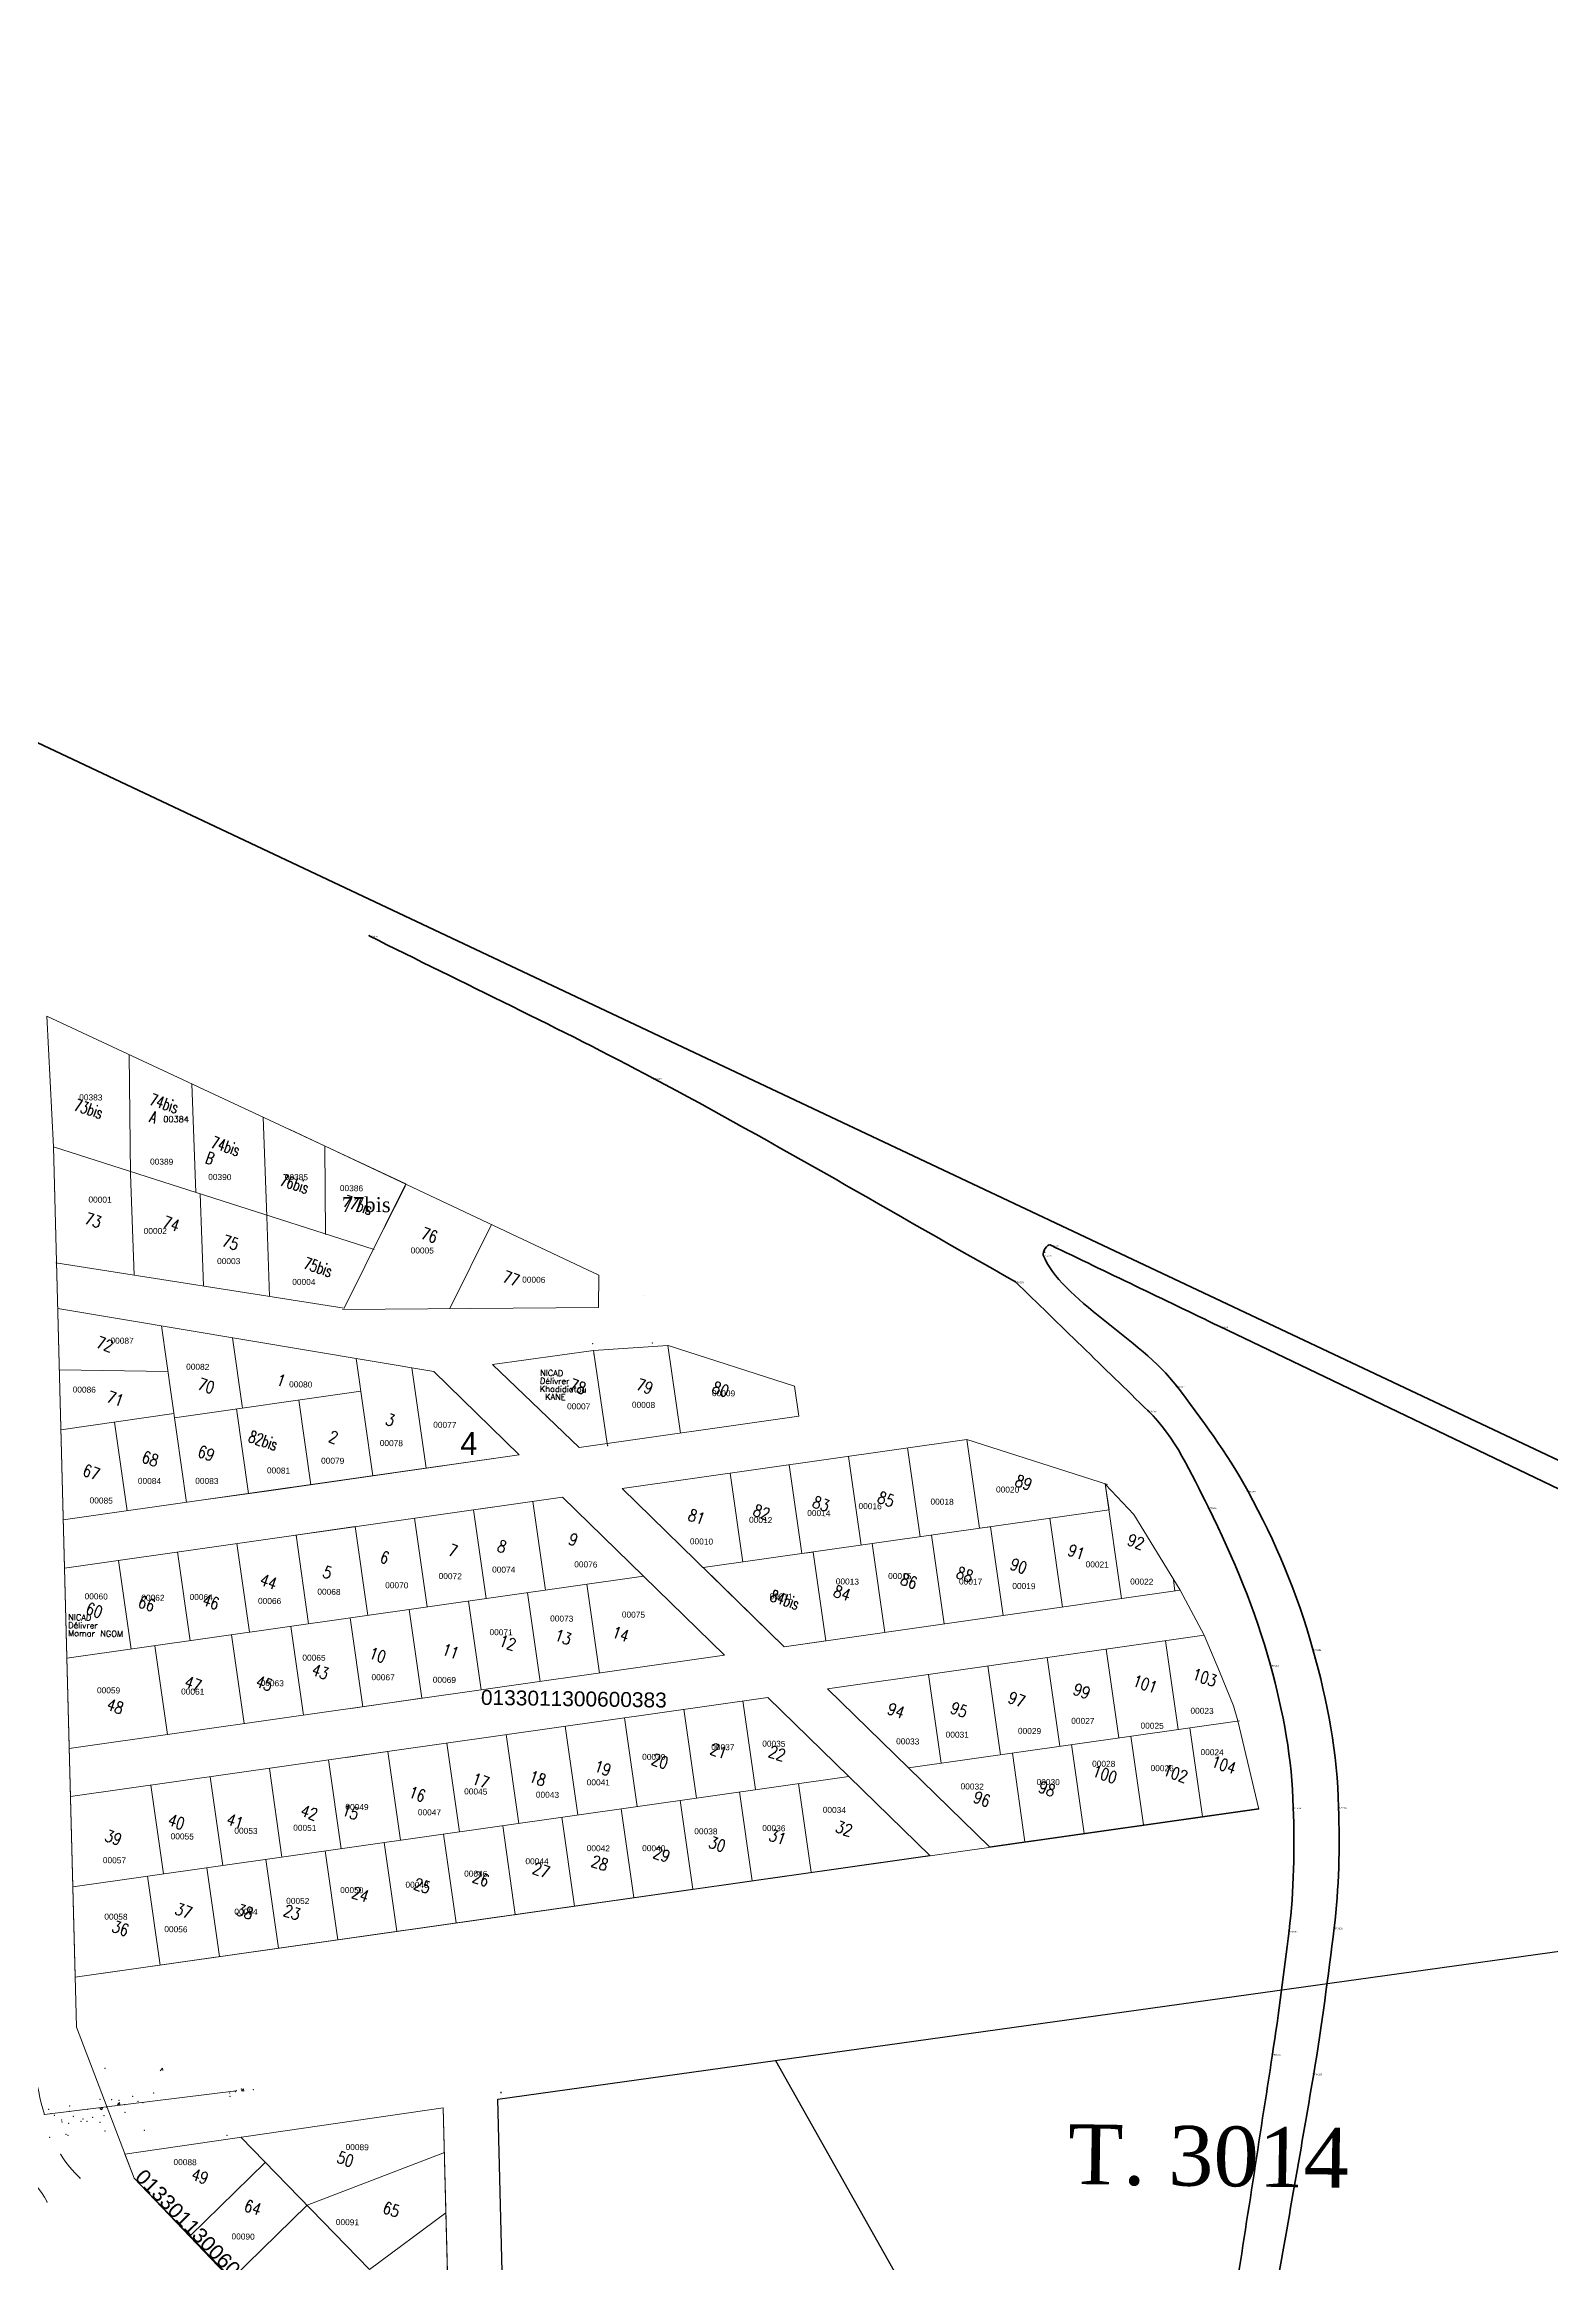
# Model space of a CAD drawing. Header units: metres. Extents: x 251686 to 255059, y 1627526 to 1631912.
# Drawn here: x 253347.4 to 253599.5, y 1631541.2 to 1631912.4 of the extents above; entities that cross this region are included whole.
import ezdxf
from ezdxf.enums import TextEntityAlignment as Align

# ---------------------------------------------------------------- set-up
doc = ezdxf.new("R2010")
doc.units = ezdxf.units.M
doc.header["$MEASUREMENT"] = 0
for name, color, linetype, lineweight in [('5', 14, 'Continuous', 0), ('limites_communes_2025', 7, 'Continuous', 0), ('Numero_TF', 7, 'Continuous', 0), ('Points TN ZAL', 7, 'Continuous', 0), ('Régularisation', 1, 'Continuous', 40), ('TopoAlt', 3, 'Continuous', 0), ('TopoMat', 4, 'Continuous', 0), ('Voirie', 252, 'Continuous', 0)]:
    doc.layers.add(name, color=color, linetype=linetype, lineweight=lineweight)
for name, color, linetype in [('A_revoir_niveau_0', 7, 'Continuous'), ('historique_numero_parcelle', 7, 'Continuous'), ('limites_parcelles', 7, 'Continuous'), ('limites_sections', 7, 'Continuous'), ('limites_tf', 7, 'Continuous'), ('numero_lot', 7, 'Continuous'), ('numero_parcelle', 7, 'Continuous')]:
    doc.layers.add(name, color=color, linetype=linetype)
doc.styles.get("Standard").update_dxf_attribs({"font": 'txt.shx'})
doc.styles.add('Style-Arial', font='arial.ttf')
doc.styles.add('Style-FANCY', font='times.ttf')
doc.styles.add('Style-STANDARD', font='STANDARD.shx')
doc.styles.add('Style-WORKING', font='WORKING.shx')

# ---------------------------------------------------------------- blocks, each defined once
blk = doc.blocks.new('PointTopo_1')
at = {"color": 0}
blk.add_point((0, 0), dxfattribs=at)
at = {"layer": 'TopoAlt'}
blk.add_attdef('ALT', text='', height=0.000002, dxfattribs=at).set_placement((0.000001, -0.000001), align=Align.TOP_LEFT)
at = {"layer": 'TopoMat'}
blk.add_attdef('MAT', (0.000001, 0.000001), '', height=0.0005, dxfattribs=at)
blk = doc.blocks.new('TCPOINT_57_1')
at = {"color": 0, "lineweight": -2}
blk.add_point((0, 0), dxfattribs=at)
blk.add_attdef('MAT', (0.0005, 0.0005), '', height=0.0015, dxfattribs=at)
blk.add_attdef('ALT', text='', height=0.0015, dxfattribs=at).set_placement((0.0005, -0.0005), align=Align.TOP_LEFT)

msp = doc.modelspace()

# ---------------------------------------------------------------- linework, layer by layer
at = {"layer": '5', "color": 3, "linetype": 'Continuous'}
for p, q in [((253366.763074, 1631573.458022), (253367.181148, 1631573.879392)), ((253367.218562, 1631573.509535), (253367.181983, 1631573.877546))]:
    msp.add_line(p, q, dxfattribs=at)
at = {"layer": '5', "color": 1, "linetype": 'Continuous'}
for p, q in [((253380.378816, 1631570.095841), (253380.6738, 1631570.43567)), ((253380.378816, 1631570.095841), (253380.736871, 1631570.058466)), ((253380.737702, 1631570.056387), (253380.674632, 1631570.433592)), ((253356.685871, 1631567.12987), (253357.108623, 1631567.28408)), ((253356.685872, 1631567.129869), (253356.980913, 1631566.923592)), ((253356.981742, 1631566.921543), (253357.109452, 1631567.282031)), ((253359.65238, 1631567.811901), (253359.947364, 1631568.151731)), ((253359.65238, 1631567.811902), (253360.010435, 1631567.774526)), ((253360.011264, 1631567.772464), (253359.948195, 1631568.149669))]:
    msp.add_line(p, q, dxfattribs=at)
at = {"layer": '5', "color": 3, "linetype": 'Continuous'}
msp.add_point((253357.532959, 1631573.894732), dxfattribs=at)
at = {"layer": '5', "color": 1, "linetype": 'Continuous'}
for p in [(253365.652499, 1631569.725247), (253378.382256, 1631569.769561), (253378.43453, 1631569.213354), (253379.329818, 1631569.970761), (253380.331058, 1631570.407647), (253382.366463, 1631570.304085), (253348.109091, 1631567.015401), (253348.500594, 1631566.294578), (253349.064906, 1631566.03258), (253351.587855, 1631566.665411), (253351.617773, 1631567.55737), (253352.265127, 1631565.843652), (253354.6245, 1631566.998735), (253355.465347, 1631565.654723), (253356.684917, 1631568.700706), (253357.382441, 1631565.961539), (253357.747915, 1631567.396361), (253358.635136, 1631568.641309), (253359.885138, 1631568.511777), (253360.835176, 1631567.767195), (253360.891122, 1631566.503508), (253362.143817, 1631569.183278), (253363.085358, 1631568.322848), (253363.871821, 1631568.100518), (253348.287823, 1631562.302854), (253350.316324, 1631565.205566), (253350.365078, 1631564.877601), (253351.020528, 1631562.814209), (253351.375084, 1631562.673687), (253351.481469, 1631564.669549), (253353.516545, 1631565.016637), (253353.873759, 1631565.41957), (253354.518114, 1631565.002873), (253356.716765, 1631564.827708), (253357.535144, 1631563.404637), (253364.092184, 1631563.470144)]:
    msp.add_point(p, dxfattribs=at)
at = {"layer": 'A_revoir_niveau_0', "color": 5, "linetype": 'Continuous', "lineweight": 30}
msp.add_line((253423.785331, 1631569.693583), (253423.788578, 1631569.918559), dxfattribs=at)
at = {"layer": 'limites_communes_2025', "color": 3, "lineweight": 80, "flags": 128}
msp.add_lwpolyline([(252710.2872, 1631107.3833), (252982.4701, 1631682.9759), (252993.7572, 1631687.3199), (253010.694, 1631729.9757), (253066.3854, 1631842.8952), (253066.3854, 1631842.8952), (253098.7298, 1631912.4498), (253659.0228, 1631648.0069), (253757.0504, 1631605.0124), (254274.3391, 1631378.1314), (254622, 1631294), (254624.2075, 1631293.4301), (254621.5327, 1631279.8563), (254569.5419, 1631182.2248), (254530.2512, 1631049.2714), (254527.2805, 1631037.9628), (254483.023, 1630869.4867), (254395.3871, 1630569.1026), (254353.2541, 1630409.5098), (254309.9852, 1630253.9323), (254287.3632, 1630130.504)], dxfattribs=at)
at = {"layer": 'limites_parcelles', "color": 7, "linetype": 'Continuous', "lineweight": 0}
for p, q in [((253407.851095, 1631721.835586), (253347.829034, 1631749.887285)), ((253348.929097, 1631728.006199), (253347.829034, 1631749.887285)), ((253361.80766, 1631723.433678), (253361.597351, 1631743.452573)), ((253372.061111, 1631738.562267), (253372.742549, 1631720.381168)), ((253384.581219, 1631716.396747), (253383.973293, 1631732.995032)), ((253388.463169, 1631730.920766), (253440.099699, 1631706.573951)), ((253348.928829, 1631728.016447), (253352.780418, 1631580.74445)), ((253348.928829, 1631728.016447), (253402.530018, 1631710.83503)), ((253352.56123, 1631589.125468), (253348.928829, 1631728.016447)), ((253394.431752, 1631713.352975), (253394.275986, 1631728.180002)), ((253361.80766, 1631723.433678), (253362.426453, 1631706.572011)), ((253407.848016, 1631721.837026), (253397.56, 1631701.04)), ((253407.781186, 1631721.519349), (253402.247977, 1631710.621356)), ((253373.436135, 1631720.150566), (253374.000386, 1631704.749547)), ((253384.581219, 1631716.396747), (253385.071628, 1631703.007057)), ((253422.175908, 1631715.025085), (253415.185656, 1631700.965478)), ((253349.341443, 1631708.632412), (253397.56, 1631701.04)), ((253440.099699, 1631706.573951), (253440.089112, 1631701.152931)), ((253349.635507, 1631700.995359), (253412.534344, 1631690.413525)), ((253366.961238, 1631698.080017), (253371.170441, 1631668.545196)), ((253378.863586, 1631696.078038), (253380.538125, 1631684.323648)), ((253402.3538, 1631672.987632), (253399.55949, 1631692.596)), ((253422.349486, 1631691.601061), (253439.23862, 1631693.943813)), ((253439.23862, 1631693.943813), (253451.685663, 1631694.778881)), ((253453.771978, 1631680.144933), (253451.685663, 1631694.778881)), ((253472.855584, 1631687.994893), (253451.696475, 1631694.775416)), ((253349.904962, 1631690.700398), (253368.051072, 1631690.438493)), ((253411.264049, 1631674.257175), (253408.873837, 1631691.028416)), ((253426.817661, 1631676.473942), (253412.534344, 1631690.413525)), ((253436.812474, 1631677.726719), (253422.349255, 1631691.601029)), ((253473.571529, 1631682.968103), (253472.855584, 1631687.994893)), ((253369.153533, 1631682.701777), (253400.336907, 1631687.145213)), ((253389.943449, 1631685.664053), (253391.960356, 1631671.507472)), ((253350.166719, 1631680.70358), (253369.054531, 1631683.395278)), ((253359.154133, 1631681.98401), (253361.270043, 1631667.133928)), ((253379.547991, 1631684.182923), (253381.564899, 1631670.026341)), ((253436.812474, 1631677.726719), (253473.571529, 1631682.968103)), ((253444.039246, 1631670.84682), (253501.663748, 1631679.05806)), ((253493.888288, 1631662.798579), (253491.772378, 1631677.648662)), ((253501.663748, 1631679.05806), (253525.20341, 1631671.512251)), ((253503.788671, 1631664.208847), (253501.672704, 1631679.05493)), ((253350.560911, 1631665.608319), (253426.817661, 1631676.473942)), ((253384.530301, 1631670.448589), (253426.817661, 1631676.473942)), ((253464.188123, 1631658.56676), (253462.072199, 1631673.415843)), ((253474.088506, 1631659.977028), (253471.972597, 1631674.827111)), ((253483.98789, 1631661.387311), (253481.87198, 1631676.237394)), ((253384.530301, 1631670.448589), (253373.639769, 1631668.896596)), ((253471.135469, 1631644.405024), (253444.039246, 1631670.84682)), ((253527.565383, 1631652.445486), (253524.831976, 1631671.630931)), ((253524.831976, 1631671.630931), (253525.449474, 1631667.295568)), ((253524.842797, 1631671.554981), (253529.616692, 1631666.494084)), ((253350.771745, 1631657.557438), (253434.043656, 1631669.422924)), ((253387.504098, 1631662.790875), (253434.043656, 1631669.422924)), ((253409.284162, 1631665.894877), (253411.400071, 1631651.044794)), ((253419.183545, 1631667.305159), (253421.299455, 1631652.455077)), ((253429.083929, 1631668.715428), (253431.199853, 1631653.866345)), ((253461.139865, 1631642.980128), (253434.043656, 1631669.422924)), ((253457.586858, 1631657.625929), (253525.449474, 1631667.295568)), ((253517.665, 1631651.035217), (253515.549076, 1631665.8843)), ((253529.616692, 1631666.494084), (253537.32199, 1631653.835369)), ((253387.504098, 1631662.790875), (253399.383764, 1631664.483609)), ((253389.48338, 1631663.07334), (253391.59929, 1631648.223258)), ((253399.383764, 1631664.483609), (253401.499673, 1631649.633526)), ((253497.865218, 1631648.213667), (253495.749309, 1631663.063749)), ((253503.788671, 1631664.208847), (253505.649692, 1631664.474017)), ((253507.765602, 1631649.623935), (253505.649692, 1631664.474017)), ((253359.784215, 1631658.841507), (253361.900125, 1631643.991424)), ((253369.683599, 1631660.25179), (253371.799508, 1631645.401707)), ((253379.583997, 1631661.663058), (253381.699906, 1631646.812975)), ((253474.088506, 1631659.977028), (253475.949527, 1631660.242198)), ((253478.065437, 1631645.392116), (253475.949527, 1631660.242198)), ((253487.96582, 1631646.802384), (253485.849911, 1631661.652467)), ((253351.165937, 1631642.462177), (253447.592267, 1631656.202019)), ((253440.235702, 1631640.001499), (253438.119792, 1631654.851582)), ((253457.586858, 1631657.625929), (253471.135469, 1631644.405024)), ((253536.475633, 1631653.715029), (253536.210674, 1631655.574628)), ((253420.434934, 1631637.180963), (253418.319025, 1631652.031045)), ((253430.335318, 1631638.591231), (253428.219408, 1631653.441313)), ((253471.135469, 1631644.405024), (253537.32199, 1631653.835369)), ((253537.32199, 1631653.835369), (253541.385565, 1631646.333753)), ((253390.735769, 1631632.949129), (253388.61986, 1631647.799212)), ((253400.635153, 1631634.359412), (253398.519243, 1631649.209494)), ((253410.535536, 1631635.76968), (253408.419627, 1631650.619763)), ((253367.965571, 1631629.704402), (253365.849662, 1631644.554485)), ((253380.835371, 1631631.537861), (253378.719462, 1631646.387944)), ((253471.135469, 1631644.405024), (253478.065437, 1631645.392116)), ((253478.36145, 1631637.353007), (253541.385565, 1631646.333753)), ((253527.101096, 1631629.14676), (253524.985187, 1631643.996842)), ((253537.001494, 1631630.558028), (253534.88557, 1631645.40711)), ((253541.385565, 1631646.333753), (253543.919407, 1631640.240614)), ((253351.561129, 1631627.366902), (253461.139865, 1631642.980128)), ((253497.401931, 1631624.914926), (253495.286022, 1631639.765009)), ((253507.301315, 1631626.325209), (253505.185405, 1631641.175291)), ((253517.201713, 1631627.736477), (253515.085803, 1631642.58656)), ((253543.919407, 1631640.240614), (253546.264402, 1631634.4847)), ((253505.457674, 1631610.91121), (253478.36145, 1631637.353007)), ((253351.771964, 1631619.316021), (253468.36586, 1631635.929111)), ((253398.65487, 1631634.076961), (253410.535536, 1631635.76968)), ((253444.423128, 1631632.517288), (253446.539052, 1631617.668206)), ((253454.322526, 1631633.928571), (253456.438436, 1631619.078488)), ((253464.22291, 1631635.338839), (253466.338819, 1631620.488757)), ((253495.462084, 1631609.487315), (253468.36586, 1631635.929111)), ((253546.264402, 1631634.4847), (253547.000424, 1631631.982262)), ((253424.622361, 1631629.696752), (253426.738271, 1631614.846669)), ((253434.522745, 1631631.10702), (253436.638654, 1631616.256938)), ((253491.909062, 1631624.132116), (253547.268357, 1631632.020441)), ((253531.197288, 1631614.579128), (253529.081379, 1631629.42921)), ((253541.097672, 1631615.989396), (253538.981762, 1631630.839479)), ((253547.000424, 1631631.982262), (253550.486178, 1631617.2048)), ((253394.922196, 1631625.464933), (253397.038106, 1631610.61485)), ((253397.892613, 1631625.888109), (253404.82258, 1631626.875201)), ((253404.82258, 1631626.875201), (253406.938489, 1631612.025119)), ((253414.722963, 1631628.285469), (253416.838873, 1631613.435387)), ((253511.397507, 1631611.757577), (253509.281597, 1631626.60766)), ((253521.297905, 1631613.168845), (253519.181995, 1631628.018928)), ((253352.166156, 1631604.22076), (253481.914472, 1631622.708206)), ((253365.223031, 1631621.233099), (253367.338941, 1631606.383017)), ((253375.122415, 1631622.643382), (253377.238324, 1631607.7933)), ((253385.022798, 1631624.05365), (253387.138708, 1631609.203568)), ((253475.662302, 1631606.665764), (253473.546392, 1631621.515847)), ((253455.86252, 1631603.844213), (253453.746611, 1631618.694296)), ((253465.761918, 1631605.255496), (253463.646009, 1631620.105578)), ((253550.486178, 1631617.2048), (253352.56123, 1631589.125468)), ((253426.162355, 1631599.612394), (253424.046446, 1631614.462477)), ((253436.062753, 1631601.023662), (253433.946844, 1631615.873745)), ((253445.962137, 1631602.433945), (253443.846227, 1631617.284028)), ((253505.457674, 1631610.91121), (253550.497092, 1631617.328906)), ((253396.46219, 1631595.380575), (253394.346281, 1631610.230658)), ((253406.362588, 1631596.791843), (253404.246679, 1631611.641926)), ((253416.261972, 1631598.202126), (253414.146062, 1631613.052209)), ((253505.457674, 1631610.91121), (253515.357072, 1631612.322493)), ((253352.561347, 1631589.125484), (253495.462084, 1631609.487315)), ((253376.662423, 1631592.560024), (253374.546514, 1631607.410107)), ((253386.562807, 1631593.970293), (253384.446897, 1631608.820375)), ((253366.762025, 1631591.148756), (253364.646116, 1631605.998839)), ((253352.780418, 1631580.74445), (253362.407144, 1631555.502892)), ((253360.881703, 1631559.502323), (253414.10846, 1631567.26601)), ((253414.10846, 1631567.26601), (253415.061121, 1631530.73043)), ((253380.271569, 1631562.330541), (253401.796975, 1631540.239843)), ((253414.163714, 1631565.146965), (253415.061121, 1631530.73043)), ((253371.78375, 1631545.845567), (253384.341452, 1631558.137619)), ((253391.337056, 1631550.991917), (253414.30415, 1631559.771378)), ((253362.407144, 1631555.502892), (253430.992776, 1631484.858733)), ((253378.748924, 1631538.670301), (253391.337056, 1631550.991917)), ((253401.796975, 1631540.239843), (253414.565824, 1631549.699553))]:
    msp.add_line(p, q, dxfattribs=at)
at = {"layer": 'limites_parcelles', "color": 7, "lineweight": 0}
msp.add_line((253439.23862, 1631693.943813), (253441.604064, 1631678.02498), dxfattribs=at)
at = {"layer": 'limites_parcelles', "color": 7, "lineweight": 0, "flags": 128}
msp.add_lwpolyline([(253397.276981, 1631700.830675), (253440.089112, 1631701.152931)], dxfattribs=at)
at = {"layer": 'limites_parcelles', "color": 7, "linetype": 'Continuous', "lineweight": 0, "flags": 128}
for points in [[(253345.494349, 1631581.522232, 0.083386), (253347.403525, 1631566.154432)], [(253350.128021, 1631559.465051, 0.061672), (253353.372229, 1631555.482791)], [(253347.847403, 1631551.528304, 0.333426), (253336.013979, 1631557.711423)]]:
    msp.add_lwpolyline(points, format="xyb", dxfattribs=at)
msp.add_lwpolyline([(253347.403525, 1631566.154432), (253379.481657, 1631570.108537)], dxfattribs=at)
at = {"layer": 'limites_sections', "color": 112, "linetype": 'Continuous', "lineweight": 40, "flags": 128}
msp.add_lwpolyline([(253098.7298, 1631912.4498), (253659.0228, 1631648.0069), (253696.537777, 1631631.552986), (253674.590697, 1631377.408104), (253581.644615, 1631387.171054), (253494.993744, 1631402.644051), (253481.695012, 1631407.083897), (253456.97, 1631424.24), (253416.952786, 1631422.235841), (253397.015191, 1631407.238072), (253325.36771, 1631355.405241), (253197.294172, 1631271.365351), (253042.666678, 1631330.256564), (252851.717347, 1631406.469487), (252982.4701, 1631682.9759), (252993.7572, 1631687.3199), (253010.694, 1631729.9757), (253066.3854, 1631842.8952), (253098.7298, 1631912.4498)], close=True, dxfattribs=at)
at = {"layer": 'limites_tf', "color": 5, "linetype": 'Continuous', "lineweight": 30}
msp.add_line((253469.658286, 1631575.181352), (253508.606737, 1631506.038112), dxfattribs=at)
at = {"layer": 'limites_tf', "color": 5, "linetype": 'Continuous', "lineweight": 30, "flags": 128}
msp.add_lwpolyline([(253668.023774, 1631598.796856), (253689.064984, 1631597.343045), (253685.490404, 1631568.641643), (253682.967818, 1631548.385939), (253678.749552, 1631514.583295), (253673.957742, 1631514.492439), (253656.927247, 1631513.888154), (253643.819087, 1631513.417277), (253583.221666, 1631511.261572), (253500.549533, 1631505.474063), (253480.070882, 1631504.329484), (253463.192991, 1631505.983231), (253447.743487, 1631510.286641), (253435.717689, 1631516.900882), (253434.565706, 1631518.157637), (253428.382805, 1631529.088005), (253424.199942, 1631530.998569), (253423.234027, 1631568.706436), (253541.955355, 1631585.264819), (253615.170247, 1631595.469271), (253647.819239, 1631598.628422), (253656.844072, 1631598.898207), (253668.023774, 1631598.796856)], close=True, dxfattribs=at)
at = {"layer": 'Régularisation', "color": 1, "linetype": 'Continuous', "lineweight": 13, "flags": 128}
for points in [[(253447.520791, 1631703.074878), (253447.520791, 1631703.074878)], [(253414.10846, 1631567.26601), (253360.881819, 1631559.50234), (253362.407144, 1631555.502892), (253425.585984, 1631489.315472), (253459.984984, 1631454.632472), (253463.83501, 1631450.75066), (253487.936876, 1631496.380155), (253482.377704, 1631496.047661), (253461.377148, 1631498.038609), (253460.022565, 1631498.285184), (253456.993211, 1631499.113989), (253448.053554, 1631501.558257), (253443.274154, 1631503.089391), (253438.170294, 1631505.877773), (253430.751582, 1631509.930825), (253425.223052, 1631515.68521), (253422.984412, 1631518.999621), (253415.061121, 1631530.73043), (253414.845005, 1631539.018707), (253414.56649, 1631549.700046), (253414.10846, 1631567.26601)]]:
    msp.add_lwpolyline(points, dxfattribs=at)
at = {"layer": 'voirie', "color": 7, "linetype": 'Continuous', "lineweight": 80}
msp.add_line((253857.975039, 1631547.347744), (253543.991269, 1631697.959487), dxfattribs=at)
for points, knots in [([(253509.794243, 1631705.459673), (253489.617098, 1631716.797914), (253469.694637, 1631728.615356), (253449.262809, 1631739.474396), (253433.61251, 1631747.792164), (253417.572048, 1631755.37582), (253401.726667, 1631763.326532)], [0, 0, 0, 0, 0.5662589859, 0.5662589859, 0.5662589859, 1, 1, 1, 1]), ([(253543.991269, 1631697.959487), (253534.55954, 1631702.498486), (253525.127811, 1631707.037485), (253515.696082, 1631711.576484), (253515.069587, 1631711.877983), (253514.262914, 1631710.392307), (253514.457161, 1631709.898492), (253517.370854, 1631702.491298), (253530.740549, 1631695.973307), (253536.783325, 1631687.980075), (253540.870067, 1631682.574237), (253545.217154, 1631676.760865), (253548.651842, 1631670.462648), (253553.304075, 1631661.93181), (253556.924308, 1631653.320666), (253559.556991, 1631643.958286), (253562.015868, 1631635.213998), (253563.628948, 1631626.440512), (253563.856545, 1631617.537813), (253564.02801, 1631610.830727), (253563.948622, 1631604.059617), (253563.109687, 1631597.385237), (253562.083646, 1631589.22229), (253561.045771, 1631581.071529), (253559.686031, 1631572.959949), (253557.461796, 1631559.691185), (253555.065481, 1631546.469288), (253552.812772, 1631533.204735), (253550.14671, 1631517.506248), (253547.812711, 1631501.750284), (253545.587183, 1631486.006652), (253544.761941, 1631480.168805), (253545.28, 1631474.187617), (253546.075284, 1631468.308109), (253546.739373, 1631463.398516), (253548.26474, 1631458.780632), (253550.579953, 1631454.226565), (253552.758666, 1631449.940997), (253555.475176, 1631446.330458), (253558.765082, 1631442.976185), (253562.538423, 1631439.12902), (253567.869629, 1631436.516592), (253571.327462, 1631433.136415), (253572.640684, 1631431.852685), (253573.903712, 1631426.609401), (253574.993207, 1631428.310513), (253579.996701, 1631436.122859), (253585.000196, 1631443.935205), (253590.00369, 1631451.747551)], [0, 0, 0, 0, 0.0847453006, 0.0847453006, 0.0847453006, 0.0903744387, 0.0903744387, 0.0903744387, 0.1748112527, 0.1748112527, 0.1748112527, 0.2319160375, 0.2319160375, 0.2319160375, 0.3092635893, 0.3092635893, 0.3092635893, 0.3815047561, 0.3815047561, 0.3815047561, 0.4359295658, 0.4359295658, 0.4359295658, 0.5024925754, 0.5024925754, 0.5024925754, 0.6113750508, 0.6113750508, 0.6113750508, 0.7402365499, 0.7402365499, 0.7402365499, 0.7880192742, 0.7880192742, 0.7880192742, 0.8279195076, 0.8279195076, 0.8279195076, 0.8654672991, 0.8654672991, 0.8654672991, 0.9085325409, 0.9085325409, 0.9085325409, 0.9248879391, 0.9248879391, 0.9248879391, 1, 1, 1, 1]), ([(253509.794243, 1631705.459673), (253517.191333, 1631698.261828), (253524.588424, 1631691.063983), (253531.985514, 1631683.866138), (253536.537074, 1631679.437177), (253539.193052, 1631673.463741), (253542.061743, 1631667.696376), (253546.328939, 1631659.117386), (253549.880225, 1631650.584514), (253552.444753, 1631641.326407), (253554.628455, 1631633.44311), (253556.050551, 1631625.52684), (253556.273139, 1631617.500048), (253556.463705, 1631610.628057), (253556.415519, 1631603.688219), (253555.559067, 1631596.852248), (253554.697487, 1631589.975349), (253553.840938, 1631583.10189), (253552.789271, 1631576.253797), (253550.602424, 1631562.013804), (253548.392616, 1631547.779831), (253546.201814, 1631533.540665), (253543.857361, 1631518.302841), (253541.57784, 1631503.054118), (253539.305748, 1631487.808473), (253538.21101, 1631480.462823), (253538.594992, 1631472.921242), (253539.622091, 1631465.526948), (253540.273432, 1631460.837807), (253541.984434, 1631456.486382), (253544.212414, 1631452.161863), (253547.094067, 1631446.568561), (253550.619237, 1631441.777572), (253554.637161, 1631437.148863), (253558.337684, 1631432.885804), (253563.822011, 1631430.966256), (253567.675304, 1631426.500987), (253576.090012, 1631416.749861), (253584.806864, 1631406.018817), (253584.497443, 1631393.815078), (253584.291825, 1631385.70537), (253583.488517, 1631377.5521), (253582.664247, 1631369.455466), (253581.352765, 1631356.573033), (253579.546272, 1631343.707712), (253578.477275, 1631330.813834), (253577.516314, 1631319.223045), (253578.232656, 1631307.504293), (253579.331512, 1631295.884551), (253580.492014, 1631283.612942), (253582.145392, 1631271.425667), (253585.349271, 1631259.478712), (253592.042684, 1631234.519626), (253601.075807, 1631210.541817), (253607.940211, 1631185.773482), (253609.982447, 1631178.404629), (253611.969353, 1631171.047473), (253613.598025, 1631163.547279), (253615.86122, 1631153.125046), (253617.192832, 1631142.618882), (253618.192363, 1631132.009784), (253618.974313, 1631123.710096), (253619.451084, 1631115.409742), (253619.420707, 1631107.107284), (253619.383915, 1631097.05167), (253619.258135, 1631086.954445), (253618.136797, 1631076.936983), (253613.085338, 1631031.809812), (253607.920798, 1630986.823369), (253602.873829, 1630941.760225), (253598.505641, 1630902.757754), (253594.657551, 1630863.693173), (253589.788853, 1630824.74971), (253588.779408, 1630816.675427), (253587.769964, 1630808.601144), (253586.76052, 1630800.526861)], [0, 0, 0, 0, 0.032868656, 0.032868656, 0.032868656, 0.0530933214, 0.0530933214, 0.0530933214, 0.0831776336, 0.0831776336, 0.0831776336, 0.1087944889, 0.1087944889, 0.1087944889, 0.1307258908, 0.1307258908, 0.1307258908, 0.1527885997, 0.1527885997, 0.1527885997, 0.1986660178, 0.1986660178, 0.1986660178, 0.2477610268, 0.2477610268, 0.2477610268, 0.2714159597, 0.2714159597, 0.2714159597, 0.2864168956, 0.2864168956, 0.2864168956, 0.3058190024, 0.3058190024, 0.3058190024, 0.3236884171, 0.3236884171, 0.3236884171, 0.3627111306, 0.3627111306, 0.3627111306, 0.3886427564, 0.3886427564, 0.3886427564, 0.429902174, 0.429902174, 0.429902174, 0.4669918102, 0.4669918102, 0.4669918102, 0.5061621734, 0.5061621734, 0.5061621734, 0.5879952786, 0.5879952786, 0.5879952786, 0.6123415301, 0.6123415301, 0.6123415301, 0.6461729623, 0.6461729623, 0.6461729623, 0.6726399011, 0.6726399011, 0.6726399011, 0.7046956251, 0.7046956251, 0.7046956251, 0.8491018716, 0.8491018716, 0.8491018716, 0.9740865025, 0.9740865025, 0.9740865025, 1, 1, 1, 1]), ([(253590.00369, 1631451.747551), (253591.144612, 1631457.276593), (253592.285534, 1631462.805636), (253593.426456, 1631468.334678), (253594.004542, 1631471.136152), (253594.483108, 1631473.959056), (253594.860249, 1631476.795539), (253595.237779, 1631479.634944), (253595.570332, 1631482.478257), (253595.892137, 1631485.323664), (253596.214209, 1631488.171425), (253596.500943, 1631491.022662), (253596.82473, 1631493.870366), (253597.148314, 1631496.716275), (253597.548312, 1631499.551326), (253597.960639, 1631502.386959), (253599.499302, 1631512.968574), (253601.463871, 1631523.464635), (253603.791458, 1631533.914767), (253606.23648, 1631544.892142), (253609.104742, 1631555.7362), (253612.490892, 1631566.451972), (253613.506479, 1631569.665885), (253614.566235, 1631572.857558), (253615.665586, 1631576.041592), (253616.762995, 1631579.219999), (253617.87574, 1631582.388778), (253619.060012, 1631585.536695), (253621.42673, 1631591.827677), (253623.946843, 1631598.058292), (253626.779958, 1631604.150995), (253634.290594, 1631620.302854), (253641.873483, 1631636.410147), (253649.583273, 1631652.462097)], [0, 0, 0, 0, 0.0803445292, 0.0803445292, 0.0803445292, 0.1210537591, 0.1210537591, 0.1210537591, 0.1618049172, 0.1618049172, 0.1618049172, 0.2025897863, 0.2025897863, 0.2025897863, 0.2433489334, 0.2433489334, 0.2433489334, 0.3954481953, 0.3954481953, 0.3954481953, 0.5552213516, 0.5552213516, 0.5552213516, 0.6031410902, 0.6031410902, 0.6031410902, 0.6509761337, 0.6509761337, 0.6509761337, 0.7465724822, 0.7465724822, 0.7465724822, 1, 1, 1, 1])]:
    msp.add_open_spline(points, degree=3, knots=knots, dxfattribs=at)
msp.add_open_spline([(253514.65016, 1631710.450008), (253514.682189, 1631710.418841), (253514.714218, 1631710.387675), (253514.746247, 1631710.356509)], degree=3, dxfattribs=at)
for p in [(253401.726667, 1631763.326532), (253449.262809, 1631739.474396), (253515.696082, 1631711.576484), (253514.457161, 1631709.898492), (253509.794243, 1631705.459673), (253543.991269, 1631697.959487), (253536.783325, 1631687.980075), (253531.985514, 1631683.866138), (253548.651842, 1631670.462648), (253542.061743, 1631667.696376), (253559.556991, 1631643.958286), (253552.444753, 1631641.326407), (253556.273139, 1631617.500048), (253563.856545, 1631617.537813), (253555.559067, 1631596.852248), (253563.109687, 1631597.385237), (253552.789271, 1631576.253797), (253559.686031, 1631572.959949)]:
    msp.add_point(p, dxfattribs=at)

# ---------------------------------------------------------------- block references
at = {"layer": 'Points TN ZAL', "xscale": 1000, "yscale": 1000, "zscale": 1000, "rotation": 359.0408}
for p in [(253379.481657, 1631570.108537), (253347.403525, 1631566.154432), (253377.915488, 1631562.668063), (253350.128021, 1631559.465051), (253353.372229, 1631555.482791), (253347.847403, 1631551.528304)]:
    msp.add_blockref('PointTopo_1', p, dxfattribs=at)
at = {"layer": 'Régularisation', "color": 1, "lineweight": 13, "xscale": 1000, "yscale": 1000, "zscale": 1000, "rotation": 359.8881}
for p in [(253439.12072, 1631695.106763), (253439.12072, 1631695.106763), (253439.12072, 1631695.106763), (253439.335871, 1631693.289339), (253439.335871, 1631693.289339), (253439.335871, 1631693.289339), (253449.082077, 1631695.228708), (253449.082077, 1631695.228708), (253441.604064, 1631678.02498), (253441.604064, 1631678.02498)]:
    msp.add_blockref('TCPOINT_57_1', p, dxfattribs=at)

# ---------------------------------------------------------------- texts
at = {"layer": 'historique_numero_parcelle', "color": 7, "lineweight": 0}
msp.add_text('00384', height=1, rotation=359.232481, dxfattribs=at).set_placement((253367.279485, 1631732.17858))
at = {"layer": 'limites_parcelles', "color": 7, "linetype": 'Continuous', "lineweight": 0, "style": 'Style-Arial'}
msp.add_text('0133011300600383', height=2.5, rotation=359.14, dxfattribs=at).set_placement((253420.435024, 1631637.180336), align=Align.TOP_LEFT)
msp.add_text('0133011300600382', height=2.5, rotation=314.152938, dxfattribs=at).set_placement((253362.407144, 1631555.502892))
at = {"layer": 'numero_lot', "color": 7, "linetype": 'Continuous', "lineweight": 0, "style": 'Style-STANDARD'}
for s, rotation, width, p in [('73bis', 341.260622, 0.739918, (253352.165871, 1631734.194619)), ('76bis', 341.260622, 0.739918, (253386.605216, 1631721.64098)), ('77bis', 341.260622, 0.739918, (253397.236472, 1631718.11731)), ('73', 341.260622, 0.874285, (253353.945393, 1631715.231383)), ('74', 341.260622, 0.874285, (253366.997152, 1631714.635125)), ('75', 341.260622, 0.874285, (253376.912898, 1631711.495161)), ('75bis', 341.260622, 0.739918, (253390.549184, 1631707.721583)), ('72', 340.658722, 0.874285, (253355.887513, 1631694.506457)), ('70', 340.658722, 0.874285, (253372.844915, 1631687.55201)), ('1', 340.658722, 0.874285, (253386.035155, 1631688.235724)), ('78', 340.658722, 0.874285, (253434.971621, 1631687.424949)), ('79', 340.658722, 0.874285, (253446.175248, 1631687.461724)), ('80', 340.658722, 0.874285, (253458.88945, 1631686.968186)), ('71', 340.658722, 0.874285, (253357.623077, 1631685.38646)), ('3', 340.658722, 0.874285, (253404.273634, 1631681.623825)), ('68', 340.658722, 0.874285, (253363.504739, 1631675.342532)), ('69', 340.658722, 0.874285, (253372.842965, 1631676.260862)), ('82bis', 340.658722, 0.739918, (253381.383587, 1631678.736865)), ('2', 340.658722, 0.874285, (253394.780948, 1631678.734519)), ('67', 340.658722, 0.874285, (253353.629504, 1631673.110815)), ('83', 340.658722, 0.874285, (253475.677728, 1631667.810909)), ('85', 340.658722, 0.874285, (253486.549018, 1631668.584099)), ('89', 340.658722, 0.874285, (253509.55038, 1631671.353441)), ('81', 340.658722, 0.874285, (253454.858102, 1631665.631143)), ('82', 340.658722, 0.874285, (253465.729392, 1631666.404333)), ('8', 340.658722, 0.874285, (253422.961108, 1631660.45693)), ('9', 340.658722, 0.874285, (253434.890946, 1631661.606883)), ('92', 340.658722, 0.874285, (253528.334692, 1631661.469323)), ('6', 340.658722, 0.874285, (253403.34461, 1631658.623837)), ('7', 340.658722, 0.874285, (253414.744504, 1631659.781438)), ('90', 340.658722, 0.874285, (253508.72808, 1631657.410856)), ('91', 340.658722, 0.874285, (253518.380883, 1631659.752794)), ('44', 340.658722, 0.874285, (253383.265064, 1631654.781217)), ('5', 340.658722, 0.874285, (253393.778431, 1631656.116631)), ('84', 340.658722, 0.874285, (253479.186554, 1631652.875716)), ('86', 340.658722, 0.874285, (253490.384722, 1631654.885317)), ('88', 340.658722, 0.874285, (253499.709648, 1631655.990858)), ('60', 340.658722, 0.874285, (253354.134089, 1631650.004127)), ('66', 340.658722, 0.874285, (253362.904971, 1631651.110664)), ('46', 340.658722, 0.874285, (253373.646579, 1631651.421678)), ('84bis', 340.658722, 0.739918, (253468.625231, 1631652.098052)), ('14', 340.658722, 0.874285, (253442.160793, 1631646.022344)), ('10', 340.658722, 0.874285, (253401.523921, 1631642.513435)), ('11', 340.658722, 0.874285, (253413.710098, 1631643.130633)), ('12', 340.658722, 0.874285, (253423.262008, 1631644.579934)), ('13', 340.658722, 0.874285, (253432.541312, 1631645.504115)), ('43', 340.658722, 0.874285, (253391.917763, 1631639.730777)), ('103', 340.658722, 0.874285, (253539.180357, 1631638.986461)), ('47', 340.658722, 0.874285, (253370.647334, 1631637.706533)), ('45', 340.658722, 0.874285, (253382.552457, 1631637.76773)), ('97', 340.658722, 0.874285, (253508.405908, 1631635.089181)), ('99', 340.658722, 0.874285, (253519.286161, 1631636.483306)), ('101', 340.658722, 0.874285, (253529.235496, 1631637.889867)), ('48', 340.658722, 0.874285, (253357.647475, 1631633.929749)), ('94', 340.658722, 0.874285, (253488.210692, 1631633.210435)), ('95', 340.658722, 0.874285, (253498.762067, 1631633.368178)), ('19', 340.658722, 0.874285, (253439.169633, 1631623.582174)), ('20', 340.658722, 0.874285, (253448.717733, 1631624.767503)), ('21', 340.658722, 0.874285, (253458.537426, 1631626.476967)), ('22', 340.658722, 0.874285, (253468.326597, 1631626.071651)), ('104', 340.658722, 0.874285, (253542.381704, 1631624.366738)), ('17', 340.658722, 0.874285, (253418.755394, 1631621.495568)), ('18', 340.658722, 0.874285, (253428.29105, 1631621.887993)), ('98', 340.658722, 0.874285, (253513.464587, 1631620.132618)), ('100', 340.658722, 0.874285, (253522.500915, 1631622.792486)), ('102', 340.658722, 0.874285, (253534.294161, 1631622.932305)), ('42', 340.658722, 0.874285, (253390.069405, 1631616.159997)), ('15', 340.658722, 0.874285, (253396.971501, 1631616.255399)), ('16', 340.658722, 0.874285, (253408.133149, 1631619.268632)), ('96', 340.658722, 0.874285, (253502.580861, 1631618.42851)), ('39', 340.658722, 0.874285, (253357.330514, 1631611.969036)), ('40', 340.658722, 0.874285, (253367.8728, 1631614.61517)), ('41', 340.658722, 0.874285, (253377.677141, 1631614.706687)), ('31', 340.658722, 0.874285, (253468.389252, 1631612.050287)), ('32', 340.658722, 0.874285, (253479.527997, 1631613.476685)), ('29', 340.658722, 0.874285, (253449.021458, 1631609.155494)), ('30', 340.658722, 0.874285, (253458.312207, 1631610.872592)), ('26', 340.658722, 0.874285, (253418.782702, 1631605.094466)), ('27', 340.658722, 0.874285, (253428.863558, 1631606.536133)), ('28', 340.658722, 0.874285, (253438.675631, 1631607.717651)), ('24', 340.658722, 0.874285, (253398.625815, 1631602.47609)), ('25', 340.658722, 0.874285, (253408.970643, 1631603.913947)), ('37', 340.658722, 0.874285, (253369.058084, 1631599.728514)), ('38', 340.658722, 0.874285, (253379.327015, 1631599.580301)), ('23', 340.658722, 0.874285, (253387.198195, 1631599.466695)), ('36', 340.658722, 0.874285, (253358.512628, 1631596.793396)), ('50', 340.658722, 0.874285, (253396.136254, 1631558.177405)), ('49', 340.658722, 0.874285, (253371.814197, 1631555.300112)), ('64', 340.658722, 0.874285, (253380.633987, 1631550.094286)), ('65', 340.658722, 0.874285, (253403.819572, 1631549.759645))]:
    msp.add_text(s, height=1.999998, rotation=rotation, dxfattribs=dict(at, width=width)).set_placement(p)
at = {"layer": 'numero_lot', "color": 7, "linetype": 'Continuous', "lineweight": 0, "style": 'Style-WORKING'}
msp.add_text('4', height=3.799002, rotation=359.1731, dxfattribs=at).set_placement((253416.963388, 1631676.52616))
at = {"layer": 'numero_lot', "color": 7, "linetype": 'Continuous', "lineweight": 0, "char_height": 1.999998, "attachment_point": 7, "rotation": 341.26062253, "line_spacing_factor": 0.814286, "style": 'Style-STANDARD'}
for s, insert in [('\\H1x;\\W0.739918;74bis\\P A', (253363.935274, 1631732.532007)), ('\\H1x;\\W0.739918;74bis\\PB', (253374.208735, 1631725.377377))]:
    msp.add_mtext(s, dxfattribs=dict(at, insert=insert))
at = {"layer": 'numero_parcelle', "color": 5, "lineweight": 0, "char_height": 1, "attachment_point": 1, "line_spacing_factor": 0.6}
for s, insert, rotation in [('\\fArial|b0|i0|c00|p39;00383', (253353.231072, 1631736.822969), 359.23249986), ('\\fArial|b0|i0|c00|p39;00389', (253365.082376, 1631726.068498), 359.23249986), ('\\fArial|b0|i0|c00|p39;00390', (253374.801997, 1631723.502452), 359.23249986), ('\\fArial|b0|i0|c00|p39;00385', (253387.608624, 1631723.48793), 359.23249986), ('\\fArial|b0|i0|c00|p39;00386', (253396.825193, 1631721.628845), 359.23249986), ('\\fArial|b0|i0|c00|p39;00001', (253354.772967, 1631719.715233), 359.23249986), ('\\fArial|b0|i0|c00|p39;00002', (253364.00808, 1631714.461172), 359.8343577), ('\\fArial|b0|i0|c00|p39;00005', (253408.659264, 1631711.188782), 359.8343577), ('\\fArial|b0|i0|c00|p39;00003', (253376.283709, 1631709.411386), 359.8343577), ('\\fArial|b0|i0|c00|p39;00004', (253388.855785, 1631705.932863), 359.8343577), ('\\fArial|b0|i0|c00|p39;00006', (253427.312591, 1631706.32024), 359.23249986), ('\\fArial|b0|i0|c00|p39;00087', (253358.461438, 1631696.11857), 359.23249986), ('\\fArial|b0|i0|c00|p39;00082', (253371.109754, 1631691.753201), 359.23249986), ('\\fArial|b0|i0|c00|p39;00080', (253388.337631, 1631688.806576), 359.23249986), ('\\fArial|b0|i0|c00|p39;00086', (253352.137281, 1631687.933502), 359.23249986), ('\\fArial|b0|i0|c00|p39;00007', (253434.821848, 1631685.134158), 359.23249986), ('\\fArial|b0|i0|c00|p39;00008', (253445.66662, 1631685.384674), 359.23249986), ('\\fArial|b0|i0|c00|p39;00009', (253459.055366, 1631687.319182), 359.23249986), ('\\fArial|b0|i0|c00|p39;00077', (253412.434852, 1631682.040254), 359.23249986), ('\\fArial|b0|i0|c00|p39;00078', (253403.493802, 1631678.984495), 359.23249986), ('\\fArial|b0|i0|c00|p39;00081', (253384.630366, 1631674.400858), 359.23249986), ('\\fArial|b0|i0|c00|p39;00079', (253393.680454, 1631676.037871), 359.23249986), ('\\fArial|b0|i0|c00|p39;00084', (253363.041001, 1631672.65471), 359.23249986), ('\\fArial|b0|i0|c00|p39;00083', (253372.636274, 1631672.65471), 359.23249986), ('\\fArial|b0|i0|c00|p39;00020', (253506.559645, 1631671.210898), 359.23249986), ('\\fArial|b0|i0|c00|p39;00085', (253354.972248, 1631669.380683), 359.23249986), ('\\fArial|b0|i0|c00|p39;00012', (253465.256856, 1631666.13116), 359.23249986), ('\\fArial|b0|i0|c00|p39;00014', (253474.988427, 1631667.27707), 359.23249986), ('\\fArial|b0|i0|c00|p39;00016', (253483.558283, 1631668.441557), 359.23249986), ('\\fArial|b0|i0|c00|p39;00018', (253495.596457, 1631669.186919), 359.23249986), ('\\fArial|b0|i0|c00|p39;00010', (253455.36064, 1631662.535057), 359.23249986), ('\\fArial|b0|i0|c00|p39;00076', (253436.020962, 1631658.692349), 359.23249986), ('\\fArial|b0|i0|c00|p39;00021', (253521.547311, 1631658.682749), 359.23249986), ('\\fArial|b0|i0|c00|p39;00070', (253404.400174, 1631655.200054), 359.23249986), ('\\fArial|b0|i0|c00|p39;00072', (253413.341224, 1631656.727933), 359.23249986), ('\\fArial|b0|i0|c00|p39;00074', (253422.282274, 1631657.819275), 359.23249986), ('\\fArial|b0|i0|c00|p39;00013', (253479.758804, 1631655.834503), 359.23249986), ('\\fArial|b0|i0|c00|p39;00015', (253488.512297, 1631656.747343), 359.23249986), ('\\fArial|b0|i0|c00|p39;00017', (253500.366835, 1631655.817975), 359.23249986), ('\\fArial|b0|i0|c00|p39;00019', (253509.286152, 1631655.071561), 359.23249986), ('\\fArial|b0|i0|c00|p39;00022', (253528.9891, 1631655.817975), 359.23249986), ('\\fArial|b0|i0|c00|p39;00060', (253354.134025, 1631653.344772), 359.23249986), ('\\fArial|b0|i0|c00|p39;00062', (253363.620261, 1631653.126503), 359.23249986), ('\\fArial|b0|i0|c00|p39;00064', (253371.689014, 1631653.235638), 359.23249986), ('\\fArial|b0|i0|c00|p39;00066', (253383.13792, 1631652.580832), 359.23249986), ('\\fArial|b0|i0|c00|p39;00068', (253393.060305, 1631654.108711), 359.23249986), ('\\fArial|b0|i0|c00|p39;00011', (253468.691528, 1631653.335172), 359.23249986), ('\\fArial|b0|i0|c00|p39;00071', (253421.846126, 1631647.342389), 359.23249986), ('\\fArial|b0|i0|c00|p39;00073', (253431.986585, 1631649.634208), 359.23249986), ('\\fArial|b0|i0|c00|p39;00075', (253443.980677, 1631650.289013), 359.23249986), ('\\fArial|b0|i0|c00|p39;00065', (253390.552449, 1631643.086154), 359.23249986), ('\\fArial|b0|i0|c00|p39;00067', (253402.110392, 1631639.812127), 359.23249986), ('\\fArial|b0|i0|c00|p39;00059', (253356.205731, 1631637.629442), 359.23249986), ('\\fArial|b0|i0|c00|p39;00061', (253370.27153, 1631637.411174), 359.23249986), ('\\fArial|b0|i0|c00|p39;00063', (253383.574069, 1631638.829919), 359.23249986), ('\\fArial|b0|i0|c00|p39;00069', (253412.359889, 1631639.37559), 359.23249986), ('\\fArial|b0|i0|c00|p39;00027', (253519.136205, 1631632.518828), 359.23249986), ('\\fArial|b0|i0|c00|p39;00023', (253539.074436, 1631634.202613), 359.23249986), ('\\fArial|b0|i0|c00|p39;00035', (253467.464255, 1631628.69913), 359.23249986), ('\\fArial|b0|i0|c00|p39;00033', (253489.851929, 1631629.088895), 359.23249986), ('\\fArial|b0|i0|c00|p39;00031', (253498.138756, 1631630.211419), 359.23249986), ('\\fArial|b0|i0|c00|p39;00029', (253510.226308, 1631630.835043), 359.23249986), ('\\fArial|b0|i0|c00|p39;00025', (253530.725302, 1631631.708117), 359.23249986), ('\\fArial|b0|i0|c00|p39;00039', (253447.374151, 1631626.489162), 359.23249986), ('\\fArial|b0|i0|c00|p39;00037', (253458.932094, 1631628.126175), 359.23249986), ('\\fArial|b0|i0|c00|p39;00028', (253522.625395, 1631625.34715), 359.23249986), ('\\fArial|b0|i0|c00|p39;00024', (253540.756724, 1631627.280385), 359.23249986), ('\\fArial|b0|i0|c00|p39;00041', (253438.105989, 1631622.232927), 359.23249986), ('\\fArial|b0|i0|c00|p39;00032', (253500.631035, 1631621.543042), 359.23249986), ('\\fArial|b0|i0|c00|p39;00030', (253513.341657, 1631622.291392), 359.23249986), ('\\fArial|b0|i0|c00|p39;00026', (253532.40759, 1631624.598801), 359.23249986), ('\\fArial|b0|i0|c00|p39;00049', (253397.746648, 1631618.117007), 359.23249986), ('\\fArial|b0|i0|c00|p39;00045', (253417.606995, 1631620.705047), 359.23249986), ('\\fArial|b0|i0|c00|p39;00043', (253429.601087, 1631620.159376), 359.23249986), ('\\fArial|b0|i0|c00|p39;00034', (253477.577455, 1631617.622005), 359.23249986), ('\\fArial|b0|i0|c00|p39;00053', (253379.179171, 1631614.125812), 359.23249986), ('\\fArial|b0|i0|c00|p39;00051', (253389.023672, 1631614.624712), 359.23249986), ('\\fArial|b0|i0|c00|p39;00047', (253409.865354, 1631617.212752), 359.23249986), ('\\fArial|b0|i0|c00|p39;00038', (253456.097127, 1631614.047859), 359.23249986), ('\\fArial|b0|i0|c00|p39;00036', (253467.464255, 1631614.566247), 359.23249986), ('\\fArial|b0|i0|c00|p39;00055', (253368.524679, 1631613.190376), 359.23249986), ('\\fArial|b0|i0|c00|p39;00042', (253438.105989, 1631611.210369), 359.23249986), ('\\fArial|b0|i0|c00|p39;00040', (253447.374151, 1631611.210369), 359.23249986), ('\\fArial|b0|i0|c00|p39;00057', (253357.18481, 1631609.199181), 359.23249986), ('\\fArial|b0|i0|c00|p39;00046', (253417.606995, 1631606.954134), 359.23249986), ('\\fArial|b0|i0|c00|p39;00044', (253427.856492, 1631609.027685), 359.23249986), ('\\fArial|b0|i0|c00|p39;00050', (253396.874351, 1631604.210188), 359.23249986), ('\\fArial|b0|i0|c00|p39;00048', (253407.793647, 1631605.098852), 359.23249986), ('\\fArial|b0|i0|c00|p39;00058', (253357.434013, 1631599.764695), 359.23249986), ('\\fArial|b0|i0|c00|p39;00054', (253379.179171, 1631600.593168), 359.23249986), ('\\fArial|b0|i0|c00|p39;00052', (253387.83984, 1631602.401678), 359.23249986), ('\\fArial|b0|i0|c00|p39;00056', (253367.46546, 1631597.662134), 359.23249986), ('\\fArial|b0|i0|c00|p39;00088', (253368.997158, 1631558.698109), 359.23249986), ('\\fArial|b0|i0|c00|p39;00089', (253397.782979, 1631561.208196), 359.23249986), ('\\fArial|b0|i0|c00|p39;00091', (253396.147421, 1631548.65776), 359.23249986), ('\\fArial|b0|i0|c00|p39;00090', (253378.701469, 1631546.256807), 359.23249986)]:
    msp.add_mtext(s, dxfattribs=dict(at, insert=insert, rotation=rotation))
at = {"layer": 'numero_tf', "color": 4, "linetype": 'Continuous', "lineweight": 0, "style": 'Style-FANCY'}
msp.add_text('T. 3014', height=10.000002, rotation=359.1731, dxfattribs=at).set_placement((253542.101445, 1631559.197081), align=Align.MIDDLE_CENTER)
at = {"layer": 'Régularisation', "color": 1, "linetype": 'Continuous', "lineweight": 13, "style": 'Style-STANDARD', "width": 0.874285}
for s, p in [('76', (253410.164427, 1631712.759711)), ('77', (253423.828531, 1631705.504009))]:
    msp.add_text(s, height=1.999998, rotation=341.148722, dxfattribs=at).set_placement(p)
at = {"layer": 'Régularisation', "color": 1, "lineweight": 13, "insert": (253397.129824, 1631717.077098), "char_height": 2.5, "attachment_point": 7, "rotation": 359.88810126, "line_spacing_factor": 0.6}
msp.add_mtext('\\fSylfaen|b0|i0|c00|p23;77bis', dxfattribs=at)
msp.add_mtext('\\fSylfaen|b0|i0|c00|p23;77bis', dxfattribs=at)
at = {"layer": 'Régularisation', "color": 1, "lineweight": 0, "char_height": 1, "attachment_point": 7, "rotation": 359.23249986, "line_spacing_factor": 0.8}
for s, insert in [('NICAD\\PDélivrer\\PKhadidiatou\\P KANE', (253430.244024, 1631685.718545)), ('NICAD\\PDélivrer\\PMomar NGOM', (253351.352449, 1631646.16942))]:
    msp.add_mtext(s, dxfattribs=dict(at, insert=insert))
at = {"layer": 'voirie', "color": 7, "linetype": 'Continuous', "lineweight": 80, "style": 'Style-Arial'}
for s, p in [('APIX276', (253401.726667, 1631763.326532)), ('APIX277', (253449.262809, 1631739.474396)), ('APIX280', (253515.696082, 1631711.576484)), ('APIX279', (253514.457161, 1631709.898492)), ('APIX278', (253509.794243, 1631705.459673)), ('APIX283', (253543.991269, 1631697.959488)), ('APIX284', (253536.783325, 1631687.980075)), ('APIX285', (253531.985514, 1631683.866138)), ('APIX287', (253548.651842, 1631670.462648)), ('APIX286', (253542.061743, 1631667.696376)), ('APIX288', (253559.556991, 1631643.958286)), ('APIX289', (253552.444753, 1631641.326407)), ('APIX290', (253556.273139, 1631617.500048)), ('APIX291', (253563.856545, 1631617.537813)), ('APIX293', (253555.559067, 1631596.852248)), ('APIX292', (253563.109687, 1631597.385237)), ('APIX294', (253552.789271, 1631576.253797)), ('APIX295', (253559.686031, 1631572.959949))]:
    msp.add_text(s, height=0.25, rotation=359.628, dxfattribs=at).set_placement(p, align=Align.TOP_LEFT)

doc.saveas('drawing.dxf')
